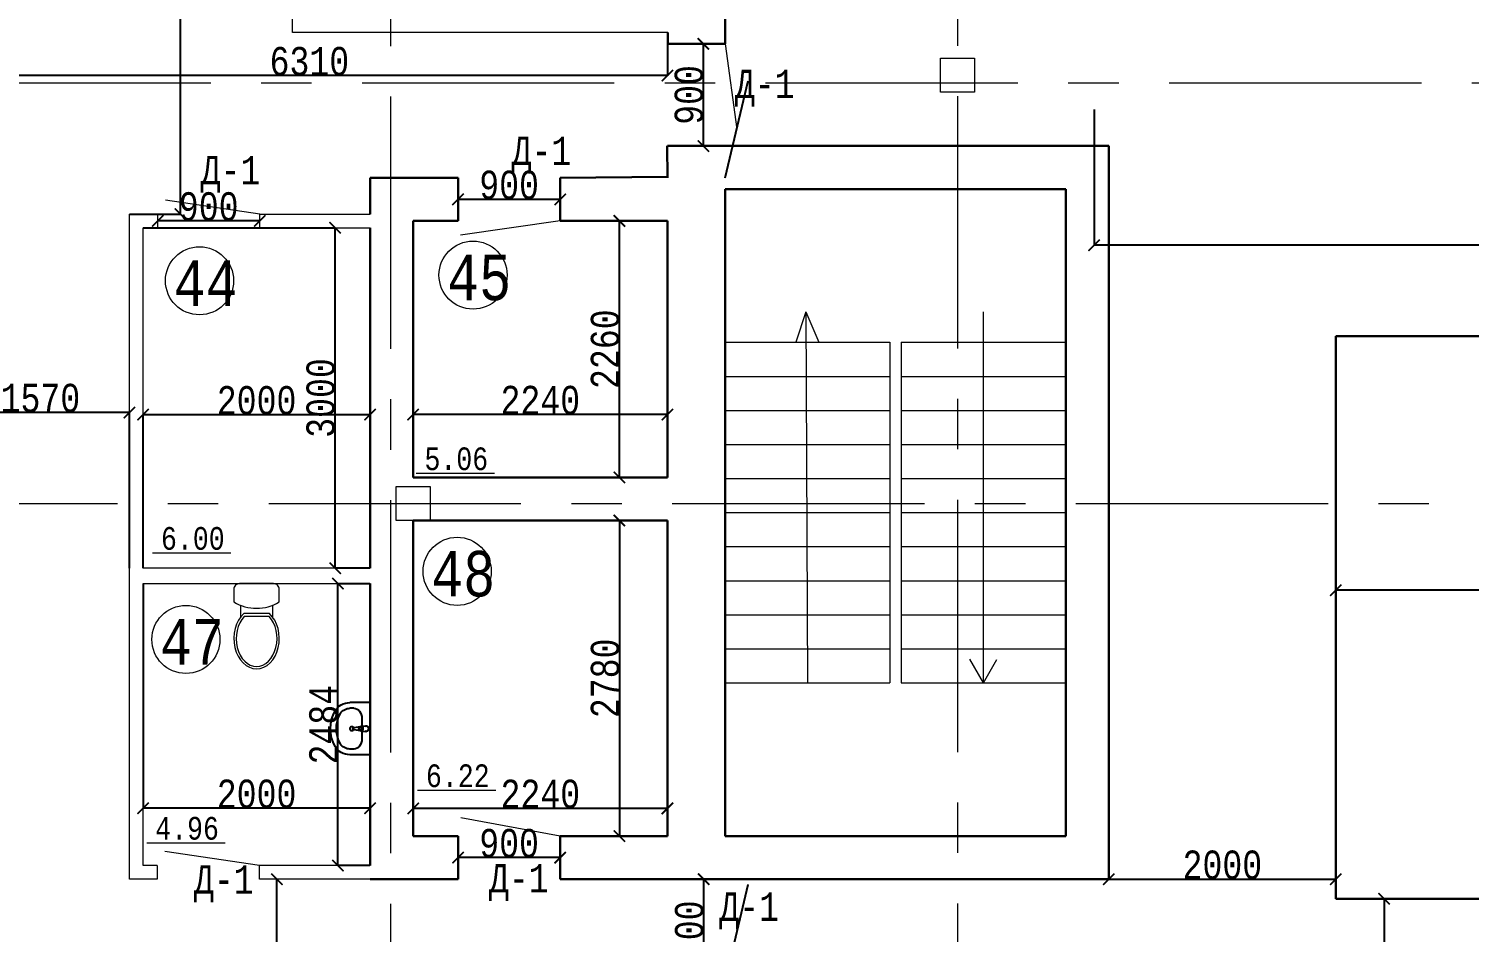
# Model space of a CAD drawing. Header units: millimetres. Extents: x -689206 to 4969298, y -1019800 to 703299.
# Drawn here: x 372481 to 385173, y -630153 to -622193 of the extents above; entities that cross this region are included whole.
import ezdxf

# ---------------------------------------------------------------- set-up
doc = ezdxf.new("R2010")
doc.units = ezdxf.units.MM
doc.linetypes.add('JIS_02_4.0', pattern=[5.5, 4, -1.5])
doc.linetypes.add('осеваяX2', pattern=[101.6, 63.5, -12.7, 12.7, -12.7])
for name, color, linetype in [('SANTEH', 7, 'Continuous'), ('Сантехника', 7, 'Continuous'), ('четотам', 7, 'Continuous')]:
    doc.layers.add(name, color=color, linetype=linetype)
for name, color, linetype, lineweight in [('WC', 170, 'Continuous', 9), ('ПЕРЕГОРОДКИ', 252, 'Continuous', 9), ('РАЗМЕРЫ', 7, 'Continuous', 9), ('сваи', 7, 'JIS_02_4.0', 30), ('стены', 7, 'Continuous', 20)]:
    doc.layers.add(name, color=color, linetype=linetype, lineweight=lineweight)
doc.styles.add('Аннотативный', font='isocteur.ttf', dxfattribs={"width": 0.7, "height": 250})
doc.dimstyles.new('Аннотативный', dxfattribs={"dimscale": 0, "dimtxt": 250, "dimasz": 100, "dimexe": 1.25, "dimexo": 0.625, "dimtad": 1, "dimdec": 0, "dimtxsty": 'Аннотативный', "dimblk": 'ARCHTICK', "dimcen": 2.5, "dimadec": 0, "dimazin": 0, "dimtfac": 1, "dimtdec": 0, "dimtmove": 0, "dimatfit": 3, "dimfxl": 1, "dimarcsym": 0})

# ---------------------------------------------------------------- blocks, each defined once
blk = doc.blocks.new('_ArchTick')
at = {"color": 0, "linetype": 'ByBlock', "const_width": 0.15}
blk.add_lwpolyline([(-0.5, -0.5), (0.5, 0.5)], dxfattribs=at)
blk = doc.blocks.new('*D3719')
at = {"layer": 'Defpoints', "color": 0, "lineweight": 0, "transparency": 16777216}
for p in [(375205, -627082), (375488, -627082), (375488, -629566)]:
    blk.add_point(p, dxfattribs=at)
at = {"layer": 'стены', "color": 0, "lineweight": -2, "transparency": 16777216}
for p, q in [((375487, -627082), (375203, -627082)), ((375205, -629566), (375205, -627082)), ((375487, -629566), (375203, -629566))]:
    blk.add_line(p, q, dxfattribs=at)
at = {"layer": 'стены', "color": 0, "lineweight": -2, "transparency": 16777216, "xscale": 100, "yscale": 100, "zscale": 100}
for p, rotation in [((375205, -627082), 90), ((375205, -629566), 270)]:
    blk.add_blockref('_ArchTick', p, dxfattribs=dict(at, rotation=rotation))
at = {"layer": 'стены', "color": 0, "lineweight": 5, "transparency": 16777216, "insert": (375079, -628324), "char_height": 250, "attachment_point": 5, "rotation": 90, "style": 'Аннотативный'}
blk.add_mtext('2484', dxfattribs=at)
blk = doc.blocks.new('*D3720')
at = {"layer": 'Defpoints', "color": 0, "lineweight": 0, "transparency": 16777216}
for p in [(373616, -623946), (375180, -623946), (375488, -626946)]:
    blk.add_point(p, dxfattribs=at)
at = {"layer": 'стены', "color": 0, "lineweight": -2, "transparency": 16777216}
for p, q in [((373616, -623946), (375181, -623946)), ((375180, -626946), (375180, -623946)), ((375487, -626946), (375178, -626946))]:
    blk.add_line(p, q, dxfattribs=at)
at = {"layer": 'стены', "color": 0, "lineweight": -2, "transparency": 16777216, "xscale": 100, "yscale": 100, "zscale": 100}
for p, rotation in [((375180, -623946), 90), ((375180, -626946), 270)]:
    blk.add_blockref('_ArchTick', p, dxfattribs=dict(at, rotation=rotation))
at = {"layer": 'стены', "color": 0, "lineweight": 5, "transparency": 16777216, "insert": (375054, -625446), "char_height": 250, "attachment_point": 5, "rotation": 90, "style": 'Аннотативный'}
blk.add_mtext('3000', dxfattribs=at)
blk = doc.blocks.new('*D3721')
at = {"layer": 'Defpoints', "color": 0, "lineweight": 0, "transparency": 16777216}
for p in [(373488, -625593), (373488, -626946), (375488, -626946)]:
    blk.add_point(p, dxfattribs=at)
at = {"layer": 'стены', "color": 0, "lineweight": -2, "transparency": 16777216}
for p, q in [((373488, -626945), (373488, -625592)), ((375488, -625593), (373488, -625593)), ((375488, -626945), (375488, -625592))]:
    blk.add_line(p, q, dxfattribs=at)
at = {"layer": 'стены', "color": 0, "lineweight": -2, "transparency": 16777216, "xscale": 100, "yscale": 100, "zscale": 100, "rotation": 180}
blk.add_blockref('_ArchTick', (373488, -625593), dxfattribs=at)
at = {"layer": 'стены', "color": 0, "lineweight": -2, "transparency": 16777216, "xscale": 100, "yscale": 100, "zscale": 100}
blk.add_blockref('_ArchTick', (375488, -625593), dxfattribs=at)
at = {"layer": 'стены', "color": 0, "lineweight": 5, "transparency": 16777216, "insert": (374488, -625468), "char_height": 250, "attachment_point": 5, "style": 'Аннотативный'}
blk.add_mtext('2000', dxfattribs=at)
blk = doc.blocks.new('*D3723')
at = {"layer": 'Defpoints', "color": 0, "lineweight": 0, "transparency": 16777216}
for p in [(371798, -625574), (371798, -626946), (373368, -626946)]:
    blk.add_point(p, dxfattribs=at)
at = {"layer": 'стены', "color": 0, "lineweight": -2, "transparency": 16777216}
for p, q in [((371798, -626945), (371798, -625573)), ((373368, -625574), (371798, -625574)), ((373368, -626945), (373368, -625573))]:
    blk.add_line(p, q, dxfattribs=at)
at = {"layer": 'стены', "color": 0, "lineweight": -2, "transparency": 16777216, "xscale": 100, "yscale": 100, "zscale": 100, "rotation": 180}
blk.add_blockref('_ArchTick', (371798, -625574), dxfattribs=at)
at = {"layer": 'стены', "color": 0, "lineweight": -2, "transparency": 16777216, "xscale": 100, "yscale": 100, "zscale": 100}
blk.add_blockref('_ArchTick', (373368, -625574), dxfattribs=at)
at = {"layer": 'стены', "color": 0, "lineweight": 5, "transparency": 16777216, "insert": (372583, -625448), "char_height": 250, "attachment_point": 5, "style": 'Аннотативный'}
blk.add_mtext('1570', dxfattribs=at)
blk = doc.blocks.new('*D3725')
at = {"layer": 'Defpoints', "color": 0, "lineweight": 0, "transparency": 16777216}
for p in [(378428, -629686), (378428, -629686), (378428, -630586)]:
    blk.add_point(p, dxfattribs=at)
at = {"layer": 'стены', "color": 0, "lineweight": -2, "transparency": 16777216}
for p, q in [((378428, -629686), (378429, -629686)), ((378428, -630586), (378428, -629686)), ((378428, -630586), (378429, -630586))]:
    blk.add_line(p, q, dxfattribs=at)
at = {"layer": 'стены', "color": 0, "lineweight": -2, "transparency": 16777216, "xscale": 100, "yscale": 100, "zscale": 100}
for p, rotation in [((378428, -629686), 90), ((378428, -630586), 270)]:
    blk.add_blockref('_ArchTick', p, dxfattribs=dict(at, rotation=rotation))
at = {"layer": 'стены', "color": 0, "lineweight": 5, "transparency": 16777216, "insert": (378302, -630136), "char_height": 250, "attachment_point": 5, "rotation": 90, "style": 'Аннотативный'}
blk.add_mtext('900', dxfattribs=at)
blk = doc.blocks.new('*D3747')
at = {"layer": 'Defpoints', "color": 0, "lineweight": 0, "transparency": 16777216}
for p in [(374666, -629686), (374666, -629686), (374666, -633833)]:
    blk.add_point(p, dxfattribs=at)
at = {"layer": 'РАЗМЕРЫ', "color": 0, "lineweight": -2, "transparency": 16777216}
for p, q in [((374666, -633833), (374666, -629686)), ((374667, -629686), (374668, -629686)), ((374667, -633833), (374668, -633833))]:
    blk.add_line(p, q, dxfattribs=at)
at = {"layer": 'РАЗМЕРЫ', "color": 0, "lineweight": -2, "transparency": 16777216, "xscale": 100, "yscale": 100, "zscale": 100}
for p, rotation in [((374666, -629686), 90), ((374666, -633833), 270)]:
    blk.add_blockref('_ArchTick', p, dxfattribs=dict(at, rotation=rotation))
at = {"layer": 'РАЗМЕРЫ', "color": 0, "lineweight": 5, "transparency": 16777216, "insert": (374541, -631759), "char_height": 250, "attachment_point": 5, "rotation": 90, "style": 'Аннотативный'}
blk.add_mtext('4147', dxfattribs=at)
blk = doc.blocks.new('*D3607')
at = {"layer": 'Defpoints', "color": 0, "lineweight": 0, "transparency": 16777216}
for p in [(373460, -619076), (373818, -619076), (373460, -623826)]:
    blk.add_point(p, dxfattribs=at)
at = {"layer": 'ПЕРЕГОРОДКИ', "color": 0, "lineweight": -2, "transparency": 16777216}
for p, q in [((373461, -619076), (373819, -619076)), ((373818, -623826), (373818, -619076)), ((373461, -623826), (373819, -623826))]:
    blk.add_line(p, q, dxfattribs=at)
at = {"layer": 'ПЕРЕГОРОДКИ', "color": 0, "lineweight": -2, "transparency": 16777216, "xscale": 100, "yscale": 100, "zscale": 100}
for p, rotation in [((373818, -619076), 90), ((373818, -623826), 270)]:
    blk.add_blockref('_ArchTick', p, dxfattribs=dict(at, rotation=rotation))
at = {"layer": 'ПЕРЕГОРОДКИ', "color": 0, "lineweight": 5, "transparency": 16777216, "insert": (373692, -621374), "char_height": 250, "attachment_point": 5, "rotation": 90, "style": 'Аннотативный'}
blk.add_mtext('4750', dxfattribs=at)
blk = doc.blocks.new('*D3627')
at = {"layer": 'Defpoints', "color": 0, "linetype": 'ByBlock', "lineweight": 0, "transparency": 16777216}
for p in [(378108, -622326), (371798, -622606), (371798, -622606)]:
    blk.add_point(p, dxfattribs=at)
at = {"layer": 'РАЗМЕРЫ', "color": 0, "linetype": 'ByBlock', "lineweight": -2, "transparency": 16777216}
for p, q in [((378108, -622326), (378108, -622607)), ((371798, -622605), (371798, -622604)), ((378108, -622606), (371798, -622606))]:
    blk.add_line(p, q, dxfattribs=at)
at = {"layer": 'РАЗМЕРЫ', "color": 0, "linetype": 'ByBlock', "lineweight": -2, "transparency": 16777216, "xscale": 100, "yscale": 100, "zscale": 100, "rotation": 180}
blk.add_blockref('_ArchTick', (371798, -622606), dxfattribs=at)
at = {"layer": 'РАЗМЕРЫ', "color": 0, "linetype": 'ByBlock', "lineweight": -2, "transparency": 16777216, "xscale": 100, "yscale": 100, "zscale": 100}
blk.add_blockref('_ArchTick', (378108, -622606), dxfattribs=at)
at = {"layer": 'РАЗМЕРЫ', "color": 0, "linetype": 'ByBlock', "lineweight": 9, "transparency": 16777216, "insert": (374953, -622480), "char_height": 250, "attachment_point": 5, "style": 'Аннотативный'}
blk.add_mtext('6310', dxfattribs=at)
blk = doc.blocks.new('*D3655')
at = {"layer": 'Defpoints', "color": 0, "linetype": 'ByBlock', "lineweight": 0, "transparency": 16777216}
for p in [(376263, -629496), (376263, -629496), (377163, -629496)]:
    blk.add_point(p, dxfattribs=at)
at = {"layer": 'ПЕРЕГОРОДКИ', "color": 0, "linetype": 'ByBlock', "lineweight": -2, "transparency": 16777216}
for p, q in [((376263, -629495), (376263, -629494)), ((377163, -629496), (376263, -629496)), ((377163, -629495), (377163, -629494))]:
    blk.add_line(p, q, dxfattribs=at)
at = {"layer": 'ПЕРЕГОРОДКИ', "color": 0, "linetype": 'ByBlock', "lineweight": -2, "transparency": 16777216, "xscale": 100, "yscale": 100, "zscale": 100, "rotation": 180}
blk.add_blockref('_ArchTick', (376263, -629496), dxfattribs=at)
at = {"layer": 'ПЕРЕГОРОДКИ', "color": 0, "linetype": 'ByBlock', "lineweight": -2, "transparency": 16777216, "xscale": 100, "yscale": 100, "zscale": 100}
blk.add_blockref('_ArchTick', (377163, -629496), dxfattribs=at)
at = {"layer": 'ПЕРЕГОРОДКИ', "color": 0, "linetype": 'ByBlock', "lineweight": 13, "transparency": 16777216, "insert": (376713, -629370), "char_height": 250, "attachment_point": 5, "style": 'Аннотативный'}
blk.add_mtext('900', dxfattribs=at)
blk = doc.blocks.new('*D3656')
at = {"layer": 'Defpoints', "color": 0, "linetype": 'ByBlock', "lineweight": 0, "transparency": 16777216}
for p in [(376263, -623696), (376263, -623696), (377163, -623696)]:
    blk.add_point(p, dxfattribs=at)
at = {"layer": 'ПЕРЕГОРОДКИ', "color": 0, "linetype": 'ByBlock', "lineweight": -2, "transparency": 16777216}
for p, q in [((376263, -623695), (376263, -623694)), ((377163, -623696), (376263, -623696)), ((377163, -623695), (377163, -623694))]:
    blk.add_line(p, q, dxfattribs=at)
at = {"layer": 'ПЕРЕГОРОДКИ', "color": 0, "linetype": 'ByBlock', "lineweight": -2, "transparency": 16777216, "xscale": 100, "yscale": 100, "zscale": 100, "rotation": 180}
blk.add_blockref('_ArchTick', (376263, -623696), dxfattribs=at)
at = {"layer": 'ПЕРЕГОРОДКИ', "color": 0, "linetype": 'ByBlock', "lineweight": -2, "transparency": 16777216, "xscale": 100, "yscale": 100, "zscale": 100}
blk.add_blockref('_ArchTick', (377163, -623696), dxfattribs=at)
at = {"layer": 'ПЕРЕГОРОДКИ', "color": 0, "linetype": 'ByBlock', "lineweight": 5, "transparency": 16777216, "insert": (376713, -623570), "char_height": 250, "attachment_point": 5, "style": 'Аннотативный'}
blk.add_mtext('900', dxfattribs=at)
blk = doc.blocks.new('*D3598')
at = {"layer": 'Defpoints', "color": 0, "linetype": 'ByBlock', "lineweight": 0, "transparency": 16777216}
for p in [(373488, -627082), (375488, -627082), (373488, -629061)]:
    blk.add_point(p, dxfattribs=at)
at = {"layer": 'РАЗМЕРЫ', "color": 0, "linetype": 'ByBlock', "lineweight": -2, "transparency": 16777216}
for p, q in [((373488, -627082), (373488, -629062)), ((375488, -627082), (375488, -629062)), ((375488, -629061), (373488, -629061))]:
    blk.add_line(p, q, dxfattribs=at)
at = {"layer": 'РАЗМЕРЫ', "color": 0, "linetype": 'ByBlock', "lineweight": -2, "transparency": 16777216, "xscale": 100, "yscale": 100, "zscale": 100, "rotation": 180}
blk.add_blockref('_ArchTick', (373488, -629061), dxfattribs=at)
at = {"layer": 'РАЗМЕРЫ', "color": 0, "linetype": 'ByBlock', "lineweight": -2, "transparency": 16777216, "xscale": 100, "yscale": 100, "zscale": 100}
blk.add_blockref('_ArchTick', (375488, -629061), dxfattribs=at)
at = {"layer": 'РАЗМЕРЫ', "color": 0, "linetype": 'ByBlock', "lineweight": 5, "transparency": 16777216, "insert": (374488, -628935), "char_height": 250, "attachment_point": 5, "style": 'Аннотативный'}
blk.add_mtext('2000', dxfattribs=at)
blk = doc.blocks.new('*D3599')
at = {"layer": 'Defpoints', "color": 0, "linetype": 'ByBlock', "lineweight": 0, "transparency": 16777216}
for p in [(373616, -623886), (373616, -623886), (374516, -623886)]:
    blk.add_point(p, dxfattribs=at)
at = {"layer": 'РАЗМЕРЫ', "color": 0, "linetype": 'ByBlock', "lineweight": -2, "transparency": 16777216}
for p, q in [((373616, -623885), (373616, -623884)), ((374516, -623886), (373616, -623886)), ((374516, -623885), (374516, -623884))]:
    blk.add_line(p, q, dxfattribs=at)
at = {"layer": 'РАЗМЕРЫ', "color": 0, "linetype": 'ByBlock', "lineweight": -2, "transparency": 16777216, "xscale": 100, "yscale": 100, "zscale": 100, "rotation": 180}
blk.add_blockref('_ArchTick', (373616, -623886), dxfattribs=at)
at = {"layer": 'РАЗМЕРЫ', "color": 0, "linetype": 'ByBlock', "lineweight": -2, "transparency": 16777216, "xscale": 100, "yscale": 100, "zscale": 100}
blk.add_blockref('_ArchTick', (374516, -623886), dxfattribs=at)
at = {"layer": 'РАЗМЕРЫ', "color": 0, "linetype": 'ByBlock', "lineweight": 5, "transparency": 16777216, "insert": (374066, -623760), "char_height": 250, "attachment_point": 5, "style": 'Аннотативный'}
blk.add_mtext('900', dxfattribs=at)
blk = doc.blocks.new('*D3663')
at = {"layer": 'Defpoints', "color": 0, "linetype": 'ByBlock', "lineweight": 0, "transparency": 16777216}
for p in [(383998, -624902), (393798, -624902), (383998, -627140)]:
    blk.add_point(p, dxfattribs=at)
at = {"layer": 'РАЗМЕРЫ', "color": 0, "linetype": 'ByBlock', "lineweight": -2, "transparency": 16777216}
for p, q in [((383998, -624903), (383998, -627142)), ((393798, -624903), (393798, -627142)), ((393798, -627140), (383998, -627140))]:
    blk.add_line(p, q, dxfattribs=at)
at = {"layer": 'РАЗМЕРЫ', "color": 0, "linetype": 'ByBlock', "lineweight": -2, "transparency": 16777216, "xscale": 100, "yscale": 100, "zscale": 100, "rotation": 180}
blk.add_blockref('_ArchTick', (383998, -627140), dxfattribs=at)
at = {"layer": 'РАЗМЕРЫ', "color": 0, "linetype": 'ByBlock', "lineweight": -2, "transparency": 16777216, "xscale": 100, "yscale": 100, "zscale": 100}
blk.add_blockref('_ArchTick', (393798, -627140), dxfattribs=at)
at = {"layer": 'РАЗМЕРЫ', "color": 0, "linetype": 'ByBlock', "lineweight": 5, "transparency": 16777216, "insert": (388898, -627015), "char_height": 250, "attachment_point": 5, "style": 'Аннотативный'}
blk.add_mtext('9800', dxfattribs=at)
blk = doc.blocks.new('*D3665')
at = {"layer": 'Defpoints', "color": 0, "linetype": 'ByBlock', "lineweight": 0, "transparency": 16777216}
for p in [(381998, -629686), (383998, -629686), (383998, -629686)]:
    blk.add_point(p, dxfattribs=at)
at = {"layer": 'РАЗМЕРЫ', "color": 0, "linetype": 'ByBlock', "lineweight": -2, "transparency": 16777216}
for p, q in [((381998, -629685), (381998, -629684)), ((381998, -629686), (383998, -629686)), ((383998, -629685), (383998, -629684))]:
    blk.add_line(p, q, dxfattribs=at)
at = {"layer": 'РАЗМЕРЫ', "color": 0, "linetype": 'ByBlock', "lineweight": -2, "transparency": 16777216, "xscale": 100, "yscale": 100, "zscale": 100, "rotation": 180}
blk.add_blockref('_ArchTick', (381998, -629686), dxfattribs=at)
at = {"layer": 'РАЗМЕРЫ', "color": 0, "linetype": 'ByBlock', "lineweight": -2, "transparency": 16777216, "xscale": 100, "yscale": 100, "zscale": 100}
blk.add_blockref('_ArchTick', (383998, -629686), dxfattribs=at)
at = {"layer": 'РАЗМЕРЫ', "color": 0, "linetype": 'ByBlock', "lineweight": 5, "transparency": 16777216, "insert": (382998, -629560), "char_height": 250, "attachment_point": 5, "style": 'Аннотативный'}
blk.add_mtext('2000', dxfattribs=at)
blk = doc.blocks.new('*D3765')
at = {"layer": 'Defpoints', "color": 0, "linetype": 'ByBlock', "lineweight": 0, "ltscale": 35, "transparency": 16777216}
for p in [(378425, -622326), (378495, -622326), (378455, -623226)]:
    blk.add_point(p, dxfattribs=at)
at = {"layer": 'сваи', "color": 0, "linetype": 'ByBlock', "lineweight": -2, "ltscale": 35, "transparency": 16777216}
for p, q in [((378495, -622326), (378424, -622326)), ((378425, -623226), (378425, -622326)), ((378454, -623226), (378424, -623226))]:
    blk.add_line(p, q, dxfattribs=at)
at = {"layer": 'сваи', "color": 0, "linetype": 'ByBlock', "lineweight": -2, "ltscale": 35, "transparency": 16777216, "xscale": 100, "yscale": 100, "zscale": 100}
for p, rotation in [((378425, -622326), 90), ((378425, -623226), 270)]:
    blk.add_blockref('_ArchTick', p, dxfattribs=dict(at, rotation=rotation))
at = {"layer": 'сваи', "color": 0, "linetype": 'ByBlock', "lineweight": 5, "ltscale": 35, "transparency": 16777216, "insert": (378299, -622776), "char_height": 250, "attachment_point": 5, "rotation": 90, "style": 'Аннотативный'}
blk.add_mtext('900', dxfattribs=at)
blk = doc.blocks.new('*D3755')
at = {"layer": 'Defpoints', "color": 0, "linetype": 'ByBlock', "lineweight": 0, "ltscale": 35, "transparency": 16777216}
for p in [(377685, -623886), (378108, -623886), (378108, -626146)]:
    blk.add_point(p, dxfattribs=at)
at = {"layer": 'РАЗМЕРЫ', "color": 0, "linetype": 'ByBlock', "lineweight": -2, "ltscale": 35, "transparency": 16777216}
for p, q in [((378107, -623886), (377684, -623886)), ((377685, -626146), (377685, -623886)), ((378107, -626146), (377684, -626146))]:
    blk.add_line(p, q, dxfattribs=at)
at = {"layer": 'РАЗМЕРЫ', "color": 0, "linetype": 'ByBlock', "lineweight": -2, "ltscale": 35, "transparency": 16777216, "xscale": 100, "yscale": 100, "zscale": 100}
for p, rotation in [((377685, -623886), 90), ((377685, -626146), 270)]:
    blk.add_blockref('_ArchTick', p, dxfattribs=dict(at, rotation=rotation))
at = {"layer": 'РАЗМЕРЫ', "color": 0, "linetype": 'ByBlock', "lineweight": 5, "ltscale": 35, "transparency": 16777216, "insert": (377560, -625016), "char_height": 250, "attachment_point": 5, "rotation": 90, "style": 'Аннотативный'}
blk.add_mtext('2260', dxfattribs=at)
blk = doc.blocks.new('*D3756')
at = {"layer": 'Defpoints', "color": 0, "linetype": 'ByBlock', "lineweight": 0, "ltscale": 35, "transparency": 16777216}
for p in [(375868, -625592), (375868, -626146), (378108, -626146)]:
    blk.add_point(p, dxfattribs=at)
at = {"layer": 'РАЗМЕРЫ', "color": 0, "linetype": 'ByBlock', "lineweight": -2, "ltscale": 35, "transparency": 16777216}
for p, q in [((375868, -626145), (375868, -625591)), ((378108, -625592), (375868, -625592)), ((378108, -626145), (378108, -625591))]:
    blk.add_line(p, q, dxfattribs=at)
at = {"layer": 'РАЗМЕРЫ', "color": 0, "linetype": 'ByBlock', "lineweight": -2, "ltscale": 35, "transparency": 16777216, "xscale": 100, "yscale": 100, "zscale": 100, "rotation": 180}
blk.add_blockref('_ArchTick', (375868, -625592), dxfattribs=at)
at = {"layer": 'РАЗМЕРЫ', "color": 0, "linetype": 'ByBlock', "lineweight": -2, "ltscale": 35, "transparency": 16777216, "xscale": 100, "yscale": 100, "zscale": 100}
blk.add_blockref('_ArchTick', (378108, -625592), dxfattribs=at)
at = {"layer": 'РАЗМЕРЫ', "color": 0, "linetype": 'ByBlock', "lineweight": 5, "ltscale": 35, "transparency": 16777216, "insert": (376988, -625466), "char_height": 250, "attachment_point": 5, "style": 'Аннотативный'}
blk.add_mtext('2240', dxfattribs=at)
blk = doc.blocks.new('*D3757')
at = {"layer": 'Defpoints', "color": 0, "linetype": 'ByBlock', "lineweight": 0, "ltscale": 35, "transparency": 16777216}
for p in [(375868, -629062), (375868, -629306), (378108, -629306)]:
    blk.add_point(p, dxfattribs=at)
at = {"layer": 'РАЗМЕРЫ', "color": 0, "linetype": 'ByBlock', "lineweight": -2, "ltscale": 35, "transparency": 16777216}
for p, q in [((375868, -629305), (375868, -629061)), ((378108, -629062), (375868, -629062)), ((378108, -629305), (378108, -629061))]:
    blk.add_line(p, q, dxfattribs=at)
at = {"layer": 'РАЗМЕРЫ', "color": 0, "linetype": 'ByBlock', "lineweight": -2, "ltscale": 35, "transparency": 16777216, "xscale": 100, "yscale": 100, "zscale": 100, "rotation": 180}
blk.add_blockref('_ArchTick', (375868, -629062), dxfattribs=at)
at = {"layer": 'РАЗМЕРЫ', "color": 0, "linetype": 'ByBlock', "lineweight": -2, "ltscale": 35, "transparency": 16777216, "xscale": 100, "yscale": 100, "zscale": 100}
blk.add_blockref('_ArchTick', (378108, -629062), dxfattribs=at)
at = {"layer": 'РАЗМЕРЫ', "color": 0, "linetype": 'ByBlock', "lineweight": 5, "ltscale": 35, "transparency": 16777216, "insert": (376988, -628936), "char_height": 250, "attachment_point": 5, "style": 'Аннотативный'}
blk.add_mtext('2240', dxfattribs=at)
blk = doc.blocks.new('*D3758')
at = {"layer": 'Defpoints', "color": 0, "linetype": 'ByBlock', "lineweight": 0, "ltscale": 35, "transparency": 16777216}
for p in [(378108, -626526), (377685, -629306), (378108, -629306)]:
    blk.add_point(p, dxfattribs=at)
at = {"layer": 'РАЗМЕРЫ', "color": 0, "linetype": 'ByBlock', "lineweight": -2, "ltscale": 35, "transparency": 16777216}
for p, q in [((378107, -626526), (377684, -626526)), ((377685, -626526), (377685, -629306)), ((378107, -629306), (377684, -629306))]:
    blk.add_line(p, q, dxfattribs=at)
at = {"layer": 'РАЗМЕРЫ', "color": 0, "linetype": 'ByBlock', "lineweight": -2, "ltscale": 35, "transparency": 16777216, "xscale": 100, "yscale": 100, "zscale": 100}
for p, rotation in [((377685, -626526), 90), ((377685, -629306), 270)]:
    blk.add_blockref('_ArchTick', p, dxfattribs=dict(at, rotation=rotation))
at = {"layer": 'РАЗМЕРЫ', "color": 0, "linetype": 'ByBlock', "lineweight": 5, "ltscale": 35, "transparency": 16777216, "insert": (377560, -627916), "char_height": 250, "attachment_point": 5, "rotation": 90, "style": 'Аннотативный'}
blk.add_mtext('2780', dxfattribs=at)
blk = doc.blocks.new('*D3761')
at = {"layer": 'Defpoints', "color": 0, "linetype": 'ByBlock', "lineweight": 0, "ltscale": 35, "transparency": 16777216}
for p in [(381868, -622902), (398243, -622902), (381868, -624100)]:
    blk.add_point(p, dxfattribs=at)
at = {"layer": 'РАЗМЕРЫ', "color": 0, "linetype": 'ByBlock', "lineweight": -2, "ltscale": 35, "transparency": 16777216}
for p, q in [((381868, -622903), (381868, -624102)), ((398243, -622903), (398243, -624102)), ((398243, -624100), (381868, -624100))]:
    blk.add_line(p, q, dxfattribs=at)
at = {"layer": 'РАЗМЕРЫ', "color": 0, "linetype": 'ByBlock', "lineweight": -2, "ltscale": 35, "transparency": 16777216, "xscale": 100, "yscale": 100, "zscale": 100, "rotation": 180}
blk.add_blockref('_ArchTick', (381868, -624100), dxfattribs=at)
at = {"layer": 'РАЗМЕРЫ', "color": 0, "linetype": 'ByBlock', "lineweight": -2, "ltscale": 35, "transparency": 16777216, "xscale": 100, "yscale": 100, "zscale": 100}
blk.add_blockref('_ArchTick', (398243, -624100), dxfattribs=at)
at = {"layer": 'РАЗМЕРЫ', "color": 0, "linetype": 'ByBlock', "lineweight": 5, "ltscale": 35, "transparency": 16777216, "insert": (390056, -623975), "char_height": 250, "attachment_point": 5, "style": 'Аннотативный'}
blk.add_mtext('16270', dxfattribs=at)
blk = doc.blocks.new('*D3763')
at = {"layer": 'Defpoints', "color": 0, "linetype": 'ByBlock', "lineweight": 5, "ltscale": 35, "transparency": 16777216}
for p in [(383998, -629858), (384006, -635108), (384424, -635108)]:
    blk.add_point(p, dxfattribs=at)
at = {"layer": 'РАЗМЕРЫ', "color": 0, "linetype": 'ByBlock', "lineweight": -2, "ltscale": 35, "transparency": 16777216}
for p, q in [((383998, -629858), (384425, -629858)), ((384424, -629858), (384424, -635108)), ((384007, -635108), (384425, -635108))]:
    blk.add_line(p, q, dxfattribs=at)
at = {"layer": 'РАЗМЕРЫ', "color": 0, "linetype": 'ByBlock', "lineweight": -2, "ltscale": 35, "transparency": 16777216, "xscale": 100, "yscale": 100, "zscale": 100}
for p, rotation in [((384424, -629858), 90), ((384424, -635108), 270)]:
    blk.add_blockref('_ArchTick', p, dxfattribs=dict(at, rotation=rotation))
at = {"layer": 'РАЗМЕРЫ', "color": 0, "linetype": 'ByBlock', "lineweight": 5, "ltscale": 35, "transparency": 16777216, "insert": (384298, -632483), "char_height": 250, "attachment_point": 5, "rotation": 90, "style": 'Аннотативный'}
blk.add_mtext('5250', dxfattribs=at)
blk = doc.blocks.new('unitaz')
at = {"ltscale": 150}
for p, q in [((296, 142), (190, 142)), ((293, -140), (191, -140))]:
    blk.add_line(p, q, dxfattribs=at)
for p, q in [((263, 113), (263, -113)), ((289, 110), (289, -110))]:
    blk.add_line(p, q)
blk.add_lwpolyline([(161, 200), (50, 200, 0.414214), (0, 150), (0, -150, 0.414214), (50, -200), (161, -200)], format="xyb", dxfattribs=at)
blk.add_arc((-169, 0), 386, 328.7677, 31.2026, dxfattribs=at)
for major_axis, ratio, start_param, end_param in [((266, 0), 0.753407, 3.739816, 8.826911), ((245, 0), 0.734694, 3.796966, 8.769752)]:
    blk.add_ellipse((484, 0), major_axis=major_axis, ratio=ratio, start_param=start_param, end_param=end_param, dxfattribs=at)
blk = doc.blocks.new('Basin 01_72')
at = {"layer": 'SANTEH', "linetype": 'Continuous'}
for p, q in [((0, 350), (0, 172)), ((460, 350), (0, 350)), ((139, 278), (139, 278)), ((321, 278), (139, 278)), ((206, 312), (206, 317)), ((209, 271), (206, 312)), ((212, 262), (219, 209)), ((216, 288), (244, 288)), ((216, 273), (216, 288)), ((216, 288), (244, 288)), ((241, 209), (248, 262)), ((244, 288), (244, 273)), ((251, 271), (254, 312)), ((254, 312), (254, 317)), ((460, 350), (460, 172)), ((50, 207), (50, 172)), ((410, 207), (410, 172))]:
    blk.add_line(p, q, dxfattribs=at)
for points in [[(139, 278), (122, 277), (105, 273), (90, 266), (76, 257), (65, 247), (57, 235), (52, 221), (50, 207)], [(410, 207), (408, 221), (403, 235), (395, 247), (384, 257), (370, 266), (355, 273), (338, 277), (321, 278)], [(0, 172), (1, 152), (5, 133), (11, 114), (20, 96), (30, 80), (43, 66), (57, 53), (73, 42)], [(50, 172), (51, 159), (53, 147), (57, 135), (63, 124), (69, 113), (77, 104), (86, 96), (97, 89)], [(363, 89), (374, 96), (383, 104), (391, 113), (397, 124), (403, 135), (407, 147), (409, 159), (410, 172)], [(387, 42), (403, 53), (417, 66), (430, 80), (440, 96), (449, 114), (455, 133), (459, 152), (460, 172)], [(73, 42), (110, 24), (149, 11), (189, 3), (230, 0), (271, 3), (311, 11), (350, 24), (387, 42)], [(97, 89), (128, 73), (161, 62), (195, 55), (230, 53), (265, 55), (299, 62), (332, 73), (363, 89)]]:
    blk.add_lwpolyline(points, dxfattribs=at)
blk.add_circle((230, 189), 17.5, dxfattribs=at)
for centre, radius, start, end in [((230, 313), 25, 339.2856, 200.7144), ((230, 313), 24, 7.8374, 171.8967), ((230, 274), 21.1, 185.1696, 354.8304), ((230, 273), 21.1, 185.1696, 354.8304), ((230, 273), 13.6, 180, 0), ((230, 210), 11.2, 187.1389, 352.8611)]:
    blk.add_arc(centre, radius, start, end, dxfattribs=at)

msp = doc.modelspace()

# ---------------------------------------------------------------- linework, layer by layer
at = {"layer": 'ПЕРЕГОРОДКИ', "color": 18, "linetype": 'ByBlock', "lineweight": 9, "true_color": 0x000000}
for p, q in [((374515.6, -623825.6), (373683.9, -623701.6)), ((377163, -623885.6), (376285.5, -624010.4)), ((377163, -629305.6), (376287.2, -629145)), ((374512.5, -629565.6), (373680.9, -629441.6))]:
    msp.add_line(p, q, dxfattribs=at)
at = {"layer": 'ПЕРЕГОРОДКИ', "color": 18, "linetype": 'ByBlock', "lineweight": 13, "true_color": 0x000000}
for p, q in [((373615.6, -623825.6), (373615.6, -623945.6)), ((374515.6, -623945.6), (374515.6, -623825.6)), ((373612.5, -629565.6), (373612.5, -629685.6)), ((374512.5, -629685.6), (374512.5, -629565.6)), ((378617.9, -630585.6), (378819.8, -629731.5))]:
    msp.add_line(p, q, dxfattribs=at)
at = {"layer": 'РАЗМЕРЫ', "linetype": 'осеваяX2', "lineweight": 5, "ltscale": 35}
for p, q in [((380664, -605006.7), (380664, -654848)), ((423867.9, -622673.6), (356815.2, -622673.6))]:
    msp.add_line(p, q, dxfattribs=at)
at = {"layer": 'РАЗМЕРЫ', "lineweight": 30, "ltscale": 150}
for p, q in [((381997.9, -623225.6), (378615.2, -623225.6)), ((381997.9, -623605.6), (381997.9, -623225.6)), ((381617.9, -623605.6), (378617.9, -623605.6))]:
    msp.add_line(p, q, dxfattribs=at)
at = {"layer": 'РАЗМЕРЫ', "linetype": 'ByBlock', "lineweight": 20}
for p, q in [((378617.9, -623605.6), (381617.9, -623605.6)), ((378617.9, -623605.6), (378617.9, -624955.6)), ((381617.9, -624955.6), (381617.9, -623605.6)), ((378617.9, -624955.6), (378617.9, -627955.6)), ((381617.9, -625255.6), (381617.9, -624955.6)), ((381617.9, -624955.6), (381617.9, -627955.6)), ((378617.9, -627955.6), (378617.9, -629305.6)), ((381617.9, -629305.6), (381617.9, -627955.6)), ((378617.9, -629305.6), (379649.2, -629305.6)), ((378617.9, -629305.6), (381617.9, -629305.6))]:
    msp.add_line(p, q, dxfattribs=at)
at = {"layer": 'РАЗМЕРЫ', "linetype": 'ByBlock', "lineweight": 30}
for p, q in [((381617.9, -623605.6), (381617.9, -629305.6)), ((381997.9, -629685.6), (381997.9, -623605.6)), ((383997.9, -629857.7), (383997.9, -624902.1)), ((393798, -624902.1), (383997.9, -624902.1)), ((378617.9, -629685.6), (381617.9, -629685.6)), ((381617.9, -629685.6), (381997.9, -629685.6)), ((383997.9, -629857.7), (392122.8, -629857.7))]:
    msp.add_line(p, q, dxfattribs=at)
at = {"layer": 'РАЗМЕРЫ', "linetype": 'ByBlock', "lineweight": 15}
for p, q in [((379327.4, -624686.9), (379238.9, -624955.6)), ((379327.4, -624686.9), (379342.9, -627955.6)), ((379327.4, -624686.9), (379441.9, -624955.6)), ((380892.9, -627955.6), (380892.9, -624686.9)), ((378617.9, -624955.6), (380067.9, -624955.6)), ((380067.9, -624955.6), (380067.9, -627955.6)), ((380167.9, -624955.6), (381617.9, -624955.6)), ((380167.9, -624955.6), (380167.9, -627955.6)), ((378617.9, -625255.6), (380067.9, -625255.6)), ((380167.9, -625255.6), (381617.9, -625255.6)), ((378617.9, -625555.6), (380067.9, -625555.6)), ((380167.9, -625555.6), (381617.9, -625555.6)), ((378617.9, -625855.6), (380067.9, -625855.6)), ((380167.9, -625855.6), (381617.9, -625855.6)), ((378617.9, -626155.6), (380067.9, -626155.6)), ((380167.9, -626155.6), (381617.9, -626155.6)), ((378617.9, -626455.6), (380067.9, -626455.6)), ((380167.9, -626455.6), (381617.9, -626455.6)), ((378617.9, -626755.6), (380067.9, -626755.6)), ((380167.9, -626755.6), (381617.9, -626755.6)), ((378617.9, -627055.6), (380067.9, -627055.6)), ((380167.9, -627055.6), (381617.9, -627055.6)), ((378617.9, -627355.6), (380067.9, -627355.6)), ((380167.9, -627355.6), (381617.9, -627355.6)), ((378617.9, -627655.6), (380067.9, -627655.6)), ((380167.9, -627655.6), (381617.9, -627655.6)), ((380892.9, -627955.6), (380771.9, -627746.1)), ((380892.9, -627955.6), (381011.7, -627749.8)), ((378617.9, -627955.6), (380067.9, -627955.6)), ((380167.9, -627955.6), (381617.9, -627955.6))]:
    msp.add_line(p, q, dxfattribs=at)
at = {"layer": 'РАЗМЕРЫ'}
for p, q in [((375893.6, -626108.5), (376582.9, -626108.5)), ((373571.9, -626810.1), (374261.2, -626810.1)), ((375906.7, -628901.2), (376596, -628901.2)), ((373521.2, -629364.3), (374210.5, -629364.3))]:
    msp.add_line(p, q, dxfattribs=at)
at = {"layer": 'сваи', "lineweight": 13, "ltscale": 15000}
for p, q in [((374805.2, -622225.6), (374805.2, -620783.3)), ((378110.6, -622225.6), (374805.2, -622225.6))]:
    msp.add_line(p, q, dxfattribs=at)
at = {"layer": 'сваи', "linetype": 'ByBlock', "lineweight": 9, "ltscale": 35}
msp.add_line((378617.9, -622325.6), (378718.8, -623078.6), dxfattribs=at)
at = {"layer": 'сваи', "linetype": 'ByBlock', "lineweight": 30, "ltscale": 35}
for p, q in [((378105.2, -623225.6), (378107.9, -623505.6)), ((378615.2, -623225.6), (378107.9, -623225.6))]:
    msp.add_line(p, q, dxfattribs=at)
at = {"layer": 'стены', "linetype": 'осеваяX2', "lineweight": 5, "ltscale": 35}
for p, q in [((375667.9, -605010.3), (375667.9, -654848)), ((356815.2, -626375.7), (423867.9, -626375.7))]:
    msp.add_line(p, q, dxfattribs=at)
at = {"layer": 'стены', "lineweight": 30}
for p, q in [((378617.9, -622225.6), (378617.9, -621970.6)), ((378110.6, -622325.6), (378110.6, -622225.6)), ((378617.9, -622225.6), (378617.9, -622325.6)), ((378107.9, -622325.6), (378615.2, -622325.6)), ((375487.9, -623825.6), (375487.9, -623505.6)), ((376263, -623505.6), (375487.9, -623505.6)), ((376263, -623505.6), (376263, -623885.6)), ((378107.8, -623496.5), (377163, -623505.6)), ((377163, -623885.6), (377163, -623505.6)), ((378617.9, -623605.6), (378617.9, -629305.6)), ((375867.9, -626145.7), (375867.9, -623885.6)), ((376263, -623885.6), (375867.9, -623885.6)), ((378107.9, -623885.6), (377163, -623885.6)), ((378107.9, -626145.7), (378107.9, -623885.6)), ((375487.9, -626945.6), (375487.9, -623945.6)), ((375867.9, -626145.7), (378107.9, -626145.7)), ((375867.9, -629305.6), (375867.9, -626525.7)), ((375867.9, -626525.7), (378107.9, -626525.7)), ((378107.9, -629305.6), (378107.9, -626525.7)), ((375487.9, -629565.6), (375487.9, -627081.7)), ((376263, -629305.6), (375867.9, -629305.6)), ((376263, -629305.6), (376263, -629685.6)), ((378107.9, -629305.6), (377163, -629305.6)), ((377163, -629685.6), (377163, -629305.6)), ((381617.9, -629305.6), (378617.9, -629305.6)), ((376263, -629685.6), (375487.9, -629685.6)), ((378237.9, -629685.6), (377163, -629685.6)), ((378237.9, -629685.6), (378617.9, -629685.6))]:
    msp.add_line(p, q, dxfattribs=at)
at = {"layer": 'стены', "color": 7, "lineweight": 25, "true_color": 0xffffff}
for p, q in [((378617.9, -623505.6), (378819.8, -622651.5)), ((378617.9, -630585.6), (378819.8, -629731.5))]:
    msp.add_line(p, q, dxfattribs=at)
at = {"layer": 'стены', "color": 18, "lineweight": 13, "true_color": 0x000000}
for p, q in [((373367.9, -626945.6), (373367.9, -623825.6)), ((373367.9, -629685.6), (373367.9, -626945.6)), ((375487.9, -626945.6), (373487.9, -626945.6)), ((373487.9, -629565.6), (373487.9, -627081.7)), ((373487.9, -627081.7), (375487.9, -627081.7)), ((373612.5, -629565.6), (373487.9, -629565.6)), ((375487.9, -629565.6), (374512.5, -629565.6)), ((373612.5, -629685.6), (373367.9, -629685.6)), ((375487.9, -629685.6), (374512.5, -629685.6))]:
    msp.add_line(p, q, dxfattribs=at)
at = {"layer": 'стены', "lineweight": 25}
for p, q in [((373367.9, -623825.6), (373615.6, -623825.6)), ((373487.9, -623945.6), (373615.6, -623945.6))]:
    msp.add_line(p, q, dxfattribs=at)
at = {"layer": 'стены', "lineweight": 13}
for p, q in [((374515.6, -623825.6), (375487.9, -623825.6)), ((373487.9, -626945.6), (373487.9, -623945.6)), ((374515.6, -623945.6), (375487.9, -623945.6))]:
    msp.add_line(p, q, dxfattribs=at)
at = {"layer": 'стены', "lineweight": 20}
for points in [[(380514, -622451.9), (380814, -622451.9), (380814, -622751.9), (380514, -622751.9)], [(375717.9, -626225.7), (376017.9, -626225.7), (376017.9, -626525.7), (375717.9, -626525.7)]]:
    msp.add_lwpolyline(points, close=True, dxfattribs=at)
at = {"layer": 'четотам', "lineweight": 13}
for centre in [(376395.2, -624363.3), (373985.2, -624413.3), (376255.2, -626973.3), (373865.2, -627573.3)]:
    msp.add_circle(centre, 300, dxfattribs=at)

# ---------------------------------------------------------------- block references
at = {"layer": 'WC', "color": 0, "rotation": 270}
msp.add_blockref('unitaz', (374487.9, -627081.7), dxfattribs=at)
at = {"layer": 'Сантехника', "color": 0, "lineweight": -2, "xscale": -1, "rotation": 270}
msp.add_blockref('Basin 01_72', (375137.9, -628589.5), dxfattribs=at)

# ---------------------------------------------------------------- texts
at = {"layer": 'РАЗМЕРЫ', "lineweight": 20, "ltscale": 150, "char_height": 250, "width": 922.913, "attachment_point": 1, "style": 'Аннотативный'}
for insert in [(378702.2, -622553.5), (376735.2, -623142.8), (373995.2, -623312.8), (373935.2, -629562.8), (376535.2, -629552.8), (378565.2, -629802.8)]:
    msp.add_mtext('Д-1', dxfattribs=dict(at, insert=insert))
at = {"layer": 'РАЗМЕРЫ', "lineweight": 13, "ltscale": 150, "char_height": 401.1, "width": 1460, "attachment_point": 1, "style": 'Аннотативный'}
for s, insert in [('45', (376167.2, -624183.4)), ('44', (373757.2, -624233.4)), ('48', (376027.2, -626793.4)), ('47', (373637.2, -627393.4))]:
    msp.add_mtext(s, dxfattribs=dict(at, insert=insert))
at = {"layer": 'РАЗМЕРЫ', "char_height": 200, "width": 656.117, "attachment_point": 1, "style": 'Аннотативный'}
for s, insert in [('5.06', (375967.2, -625881.5)), ('6.00', (373645.5, -626583.1)), ('6.22', (375980.3, -628674.2)), ('4.96', (373594.8, -629137.3))]:
    msp.add_mtext(s, dxfattribs=dict(at, insert=insert))

# ---------------------------------------------------------------- dimensions: what is measured, and where the dimension line sits
at = {"layer": 'ПЕРЕГОРОДКИ', "color": 18, "lineweight": 5, "true_color": 0x000000}
dim = msp.add_linear_dim(base=(373817.5, -619075.7), p1=(373460.1, -623825.6), p2=(373460.1, -619075.7), angle=90, dimstyle='Аннотативный', dxfattribs=at)
dim.commit()
dim.dimension.update_dxf_attribs({"geometry": '*D3607', "text_midpoint": (373817.5, -621373.8), "dimtype": 161})
at = {"layer": 'ПЕРЕГОРОДКИ', "color": 18, "linetype": 'ByBlock', "lineweight": 5, "true_color": 0x000000}
dim = msp.add_linear_dim(base=(376263, -623695.6), p1=(377163, -623695.6), p2=(376263, -623695.6), dimstyle='Аннотативный', dxfattribs=at)
dim.commit()
dim.dimension.update_dxf_attribs({"geometry": '*D3656', "text_midpoint": (376713, -623570)})
at = {"layer": 'ПЕРЕГОРОДКИ', "color": 18, "linetype": 'ByBlock', "lineweight": 13, "true_color": 0x000000}
dim = msp.add_linear_dim(base=(376263, -629495.6), p1=(377163, -629495.6), p2=(376263, -629495.6), dimstyle='Аннотативный', dxfattribs=at)
dim.commit()
dim.dimension.update_dxf_attribs({"geometry": '*D3655', "text_midpoint": (376713, -629370)})
at = {"layer": 'РАЗМЕРЫ', "color": 18, "linetype": 'ByBlock', "lineweight": 9, "true_color": 0x000000}
dim = msp.add_linear_dim(base=(371797.9, -622605.6), p1=(378107.9, -622325.6), p2=(371797.9, -622605.6), dimstyle='Аннотативный', dxfattribs=at)
dim.commit()
dim.dimension.update_dxf_attribs({"geometry": '*D3627', "text_midpoint": (374952.9, -622480)})
at = {"layer": 'РАЗМЕРЫ', "linetype": 'ByBlock', "lineweight": 5, "ltscale": 35}
dim = msp.add_aligned_dim(p1=(398243.5, -622902.1), p2=(381867.9, -622902.1), distance=1198.2, text='16270', dimstyle='Аннотативный', dxfattribs=at)
dim.commit()
dim.dimension.update_dxf_attribs({"geometry": '*D3761', "text_midpoint": (390055.7, -623974.7)})
at = {"layer": 'РАЗМЕРЫ', "linetype": 'ByBlock', "lineweight": 5}
for base, p1, p2, picture, middle in [((373615.6, -623885.6), (374515.6, -623885.6), (373615.6, -623885.6), '*D3599', (374065.6, -623760)), ((383997.9, -627140.5), (393798, -624902.1), (383997.9, -624902.1), '*D3663', (388897.9, -627014.8)), ((373487.9, -629060.6), (375487.9, -627081.7), (373487.9, -627081.7), '*D3598', (374487.9, -628935)), ((383997.9, -629685.6), (381997.9, -629685.6), (383997.9, -629685.6), '*D3665', (382997.9, -629560))]:
    dim = msp.add_linear_dim(base=base, p1=p1, p2=p2, dimstyle='Аннотативный', dxfattribs=at)
    dim.commit()
    dim.dimension.update_dxf_attribs({"geometry": picture, "text_midpoint": middle})
at = {"layer": 'РАЗМЕРЫ', "linetype": 'ByBlock', "lineweight": 5, "ltscale": 35}
for p1, p2, distance, picture, middle in [((378107.9, -626145.7), (378107.9, -623885.6), 422.7, '*D3755', (377559.5, -625015.7)), ((378107.9, -626145.7), (375867.9, -626145.7), -553.6, '*D3756', (376987.9, -625466.4)), ((378107.9, -626525.7), (378107.9, -629305.6), -422.7, '*D3758', (377559.5, -627915.7)), ((378107.9, -629305.6), (375867.9, -629305.6), -243.8, '*D3757', (376987.9, -628936.2))]:
    dim = msp.add_aligned_dim(p1=p1, p2=p2, distance=distance, dimstyle='Аннотативный', dxfattribs=at)
    dim.commit()
    dim.dimension.update_dxf_attribs({"geometry": picture, "text_midpoint": middle})
at = {"layer": 'РАЗМЕРЫ', "lineweight": 5}
dim = msp.add_linear_dim(base=(374666.4, -629685.6), p1=(374666.4, -633832.8), p2=(374666.4, -629685.6), angle=90, dimstyle='Аннотативный', dxfattribs=at)
dim.commit()
dim.dimension.update_dxf_attribs({"geometry": '*D3747', "text_midpoint": (374540.8, -631759.2)})
at = {"layer": 'РАЗМЕРЫ', "linetype": 'ByBlock', "lineweight": 5, "ltscale": 35}
dim = msp.add_linear_dim(base=(384423.8, -635107.5), p1=(383997.9, -629857.7), p2=(384006.5, -635107.5), angle=90, dimstyle='Аннотативный', dxfattribs=at)
dim.commit()
dim.dimension.update_dxf_attribs({"geometry": '*D3763', "text_midpoint": (384298.1, -632482.6)})
at = {"layer": 'сваи', "linetype": 'ByBlock', "lineweight": 5, "ltscale": 35}
dim = msp.add_linear_dim(base=(378425, -622325.6), p1=(378455, -623225.6), p2=(378495.2, -622325.6), angle=90, dimstyle='Аннотативный', dxfattribs=at)
dim.commit()
dim.dimension.update_dxf_attribs({"geometry": '*D3765', "text_midpoint": (378299.3, -622775.6)})
at = {"layer": 'стены', "lineweight": 5}
for base, p1, p2, picture, middle in [((375179.6, -623945.6), (375487.9, -626945.6), (373615.6, -623945.6), '*D3720', (375053.9, -625445.6)), ((375204.6, -627081.7), (375487.9, -629565.6), (375487.9, -627081.7), '*D3719', (375079, -628323.7)), ((378427.9, -629685.6), (378427.9, -630585.6), (378427.9, -629685.6), '*D3725', (378302.2, -630135.6))]:
    dim = msp.add_linear_dim(base=base, p1=p1, p2=p2, angle=90, dimstyle='Аннотативный', dxfattribs=at)
    dim.commit()
    dim.dimension.update_dxf_attribs({"geometry": picture, "text_midpoint": middle})
dim = msp.add_linear_dim(base=(371797.9, -625574), p1=(373367.9, -626945.6), p2=(371797.9, -626945.6), dimstyle='Аннотативный', dxfattribs=at)
dim.commit()
dim.dimension.update_dxf_attribs({"geometry": '*D3723', "text_midpoint": (372582.9, -625574), "dimtype": 160})
dim = msp.add_linear_dim(base=(373487.9, -625593.3), p1=(375487.9, -626945.6), p2=(373487.9, -626945.6), dimstyle='Аннотативный', dxfattribs=at)
dim.commit()
dim.dimension.update_dxf_attribs({"geometry": '*D3721', "text_midpoint": (374487.9, -625467.7)})

doc.saveas('drawing.dxf')
